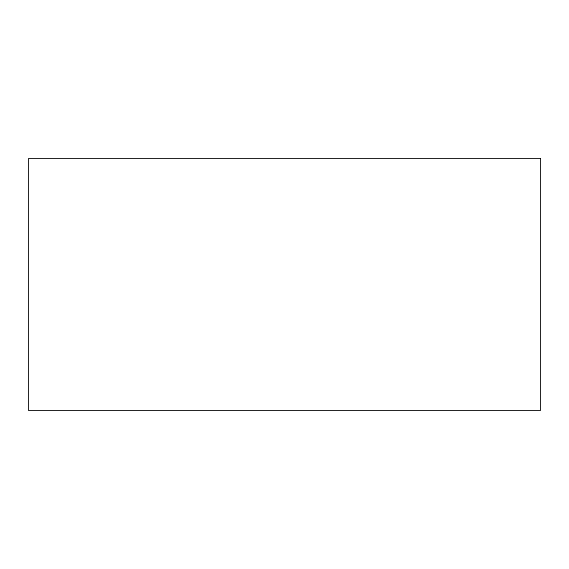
<?xml version="1.0" encoding="UTF-8"?>
<svg xmlns="http://www.w3.org/2000/svg" width="569" height="569" viewBox="0 0 569 569"><rect width="100%" height="100%" fill="white"/><g stroke="black" fill="none" stroke-linecap="round" stroke-linejoin="round"><path stroke-width="0.85" d="M540.55 158.538L28.45 158.538L28.45 410.462L540.55 410.462L540.55 158.538"/></g></svg>
